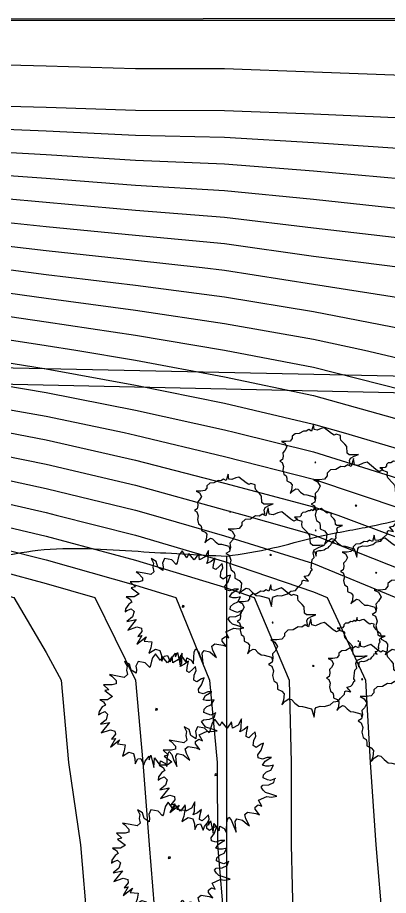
# Model space of a CAD drawing. Header units: millimetres. Extents: x 2699056 to 8562313, y 3604254 to 5198898.
# Drawn here: x 6967200 to 6989644, y 5020955 to 5074071 of the extents above; entities that cross this region are included whole.
import ezdxf

# ---------------------------------------------------------------- set-up
doc = ezdxf.new("R2010")
doc.units = ezdxf.units.MM
doc.header["$LTSCALE"] = 10
doc.header["$MEASUREMENT"] = 0
doc.layers.add('contour', color=254, linetype='Continuous')
doc.layers.add('zelen', color=69, linetype='Continuous')

# ---------------------------------------------------------------- blocks, each defined once
blk = doc.blocks.new('contour')
at = {"color": 9, "true_color": 0xc7c8ca}
for points in [[(383124, 155552), (388516, 155477), (393908, 155355), (399301, 155273), (404693, 154898), (410085, 154176), (413680, 153651), (415477, 153373), (420870, 152510), (426262, 151533), (431654, 150431), (437046, 149176), (438844, 148660), (442439, 147591), (447831, 145865), (453223, 143669), (458616, 141293), (463558, 138678), (464008, 137965), (466949, 133688), (469400, 129529)], [(383124, 156740), (388516, 156694), (393908, 156572), (399301, 156520), (404693, 156146), (410085, 155489), (415477, 154760), (420870, 153936), (422667, 153651), (426262, 153046), (431654, 152041), (437046, 150897), (442439, 149399), (445135, 148660), (447831, 147861), (453223, 145839), (458616, 143669), (464008, 140924), (468052, 138678), (469400, 136807)], [(383124, 157928), (388516, 157911), (393908, 157789), (399301, 157768), (404693, 157394), (410085, 156803), (415477, 156146), (420870, 155362), (426262, 154558), (431654, 153651), (437046, 152618), (442439, 151248), (447831, 149812), (451426, 148660), (453223, 148009), (458616, 145938), (463518, 143669), (464008, 143420), (469400, 140619)], [(383124, 159128), (388516, 159128), (393908, 159007), (399301, 159007), (404693, 158641), (410085, 158116), (415477, 157532), (420870, 156788), (426262, 156070), (431654, 155261), (437046, 154316), (440128, 153651), (442439, 153096), (447831, 151731), (453223, 150116), (457417, 148660), (458616, 148206), (464008, 145915), (468861, 143669), (469400, 143392)], [(383124, 160346), (388516, 160346), (393908, 160224), (399301, 160224), (404693, 159921), (410085, 159429), (415477, 158919), (417634, 158641), (420870, 158214), (426262, 157583), (431654, 156870), (437046, 155980), (442439, 154945), (447831, 153651), (453223, 152195), (458616, 150475), (463409, 148660), (464008, 148410), (469400, 146165)], [(383124, 161563), (388516, 161563), (393908, 161441), (399301, 161441), (404693, 161201), (410085, 160743), (415477, 160305), (420870, 159669), (426262, 159095), (430306, 158641), (431654, 158480), (437046, 157643), (442439, 156793), (447831, 155647), (453223, 154302), (455534, 153651), (458616, 152743), (464008, 151024), (469400, 148937)], [(351027, 173614), (356163, 168623), (361555, 165712), (366947, 163632), (372339, 162919), (377732, 162902), (383124, 162780), (388516, 162780), (393908, 162658), (399301, 162658), (404693, 162480), (410085, 162056), (415477, 161691), (420870, 161137), (426262, 160607), (431654, 160090), (437046, 159330), (442439, 158641), (447831, 157643), (453223, 156472), (458616, 155077), (464008, 153651), (469400, 151710)], [(383124, 163997), (388516, 163997), (393908, 163882), (399301, 163882), (404693, 163757), (406490, 163632), (410085, 163370), (415477, 163078), (420870, 162605), (426262, 162120), (431654, 161700), (437046, 161051), (442439, 160424), (447831, 159601), (453223, 158641), (458616, 157453), (464008, 156146), (469400, 154531)], [(356163, 173614), (361298, 168623), (361555, 168484), (366947, 166067), (372339, 165296), (377732, 165296), (383124, 165215), (388516, 165215), (393908, 165129), (399301, 165129), (404693, 165005), (410085, 164683), (415477, 164442), (420870, 164060), (426262, 163632), (431654, 163310), (437046, 162772), (442439, 162206), (447831, 161521), (453223, 160721), (458616, 159776), (464008, 158641), (469400, 157467)], [(358730, 173614), (361555, 170869), (363981, 168623), (366947, 167284), (372339, 166484), (377732, 166484), (383124, 166432), (388516, 166432), (393908, 166377), (399301, 166377), (404693, 166252), (410085, 165996), (415477, 165790), (420870, 165486), (426262, 165145), (431654, 164920), (437046, 164493), (442439, 164002), (446034, 163632), (447831, 163440), (453223, 162800), (458616, 162044), (464008, 161137), (469400, 160305)], [(361298, 173614), (361555, 173364), (366678, 168623), (366947, 168501), (372339, 167672), (377732, 167672), (383124, 167649), (388516, 167649), (393908, 167625), (399301, 167625), (404693, 167500), (410085, 167310), (415477, 167139), (420870, 166912), (426262, 166657), (431654, 166530), (437046, 166214), (442439, 165850), (447831, 165429), (453223, 164934), (458616, 164345), (464008, 163632), (469400, 163078)], [(363761, 173614), (366947, 170665), (372339, 169077), (377732, 169077), (383124, 169077), (388516, 169077), (393908, 169077), (399301, 169077), (404693, 168861), (410085, 168623), (415477, 168488), (420870, 168338), (426262, 168169), (431654, 168140), (437046, 167935), (442439, 167699), (447831, 167425), (453223, 167104), (458616, 166722), (464008, 166128), (469400, 165850)], [(366212, 173614), (366947, 172933), (372339, 171345), (377732, 171345), (383124, 171345), (388516, 171345), (393908, 171345), (399301, 171345), (404693, 171237), (410085, 171118), (415477, 170987), (420870, 170841), (426262, 170678), (431654, 170678), (437046, 170494), (442439, 170286), (447831, 170049), (453223, 169775), (458616, 169455), (464008, 168623), (469400, 168623)], [(372339, 173614), (377732, 173614), (383124, 173614), (388516, 173614), (393908, 173614), (399301, 173614), (404693, 173614), (410085, 173614), (415477, 173614), (420870, 173614), (426262, 173614), (431654, 173614), (437046, 173614), (442439, 173614), (447831, 173614), (453223, 173614), (458616, 173614), (464008, 173614), (469400, 173614)], [(383124, 154364), (388516, 154259), (393908, 154138), (399301, 154025), (404693, 153651), (410085, 152863), (415477, 151987), (420870, 151084), (426262, 150021), (431654, 148821), (432328, 148660), (437046, 147495), (442439, 145808), (447831, 143869), (448321, 143669), (453223, 141590), (458616, 138916), (459065, 138678), (462210, 133688), (464008, 129695), (464547, 128697), (467603, 123706), (469400, 121211)], [(383124, 153164), (388516, 153042), (393908, 152920), (399301, 152799), (404693, 152403), (410085, 151549), (415477, 150601), (420870, 149658), (425588, 148660), (426262, 148509), (431654, 147211), (437046, 145832), (442439, 144026), (443419, 143669), (447831, 141942), (453223, 139510), (454882, 138678), (457717, 133688), (458616, 131192), (459596, 128697), (461851, 123706), (464008, 119714)], [(383124, 151947), (388516, 151825), (393908, 151703), (399301, 151581), (404693, 151155), (410085, 150236), (415477, 149215), (418559, 148660), (420870, 148220), (426262, 146996), (431654, 145601), (437046, 144168), (438517, 143669), (442439, 142190), (447831, 140022), (450735, 138678), (453223, 133688), (454694, 128697), (456655, 123706), (458616, 119714)], [(383124, 150729), (388516, 150608), (393908, 150486), (399301, 150364), (404693, 149908), (410085, 148923), (411433, 148660), (415477, 147828), (420870, 146752), (426262, 145484), (431654, 143991), (432853, 143669), (437046, 142465), (442439, 140342), (446483, 138678), (447831, 135684), (448730, 133688), (450078, 128697), (451606, 123706), (453223, 118715)], [(383124, 149512), (388516, 149390), (393908, 149269), (399301, 149147), (404693, 148660), (410085, 147609), (415477, 146442), (420870, 145284), (426262, 143972), (427340, 143669), (431654, 142421), (437046, 140744), (442024, 138678), (442439, 137847), (444513, 133688), (445380, 128697), (446213, 123706), (447232, 118715)], [(383124, 148295), (388516, 148173), (393908, 148051), (399301, 147911), (404693, 147380), (410085, 146296), (415477, 145055), (420870, 143816), (421469, 143669), (426262, 142459), (431654, 140862), (437046, 139023), (437876, 138678), (440192, 133688), (440478, 128697), (440821, 123706), (441240, 118715)], [(383124, 147078), (388516, 146956), (393908, 146834), (399301, 146664), (404693, 146101), (410085, 144983), (415477, 143669), (420870, 142386), (426262, 140947), (431654, 139302), (433452, 138678), (435576, 133688), (435698, 128697), (435698, 123706), (435802, 118715)], [(383124, 145860), (388516, 145739), (393908, 145617), (399301, 145416), (404693, 144821), (410085, 143669), (415477, 142320), (420870, 140960), (426262, 139435), (428713, 138678), (430756, 133688), (431205, 128697), (431239, 123706), (431654, 118715)], [(383124, 144643), (388516, 144521), (393908, 144400), (399301, 144168), (403615, 143669), (404693, 143544), (410085, 142356), (415477, 140971), (420870, 139534), (423811, 138678), (426262, 133688), (426711, 128697), (427092, 123706), (427506, 118715)], [(383124, 143432), (388516, 143304), (393908, 143170), (399301, 142939), (404693, 142297), (410085, 141042), (415477, 139623), (418909, 138678), (420870, 135351), (421768, 133688), (422218, 128697), (422944, 123706), (423358, 118715), (423773, 113725), (424105, 108734), (424465, 103743), (425432, 98752), (426262, 93762), (427733, 88771), (429258, 83780), (431055, 78789), (431654, 77542), (433965, 73798)]]:
    blk.add_lwpolyline(points, dxfattribs=at)
blk = doc.blocks.new('*U30')
for points in [[(0, 1540.256), (-77.4954, 1428.4452), (-106.5784, 1341.501), (-135.636, 1217.295), (-155.0162, 1167.6126), (-280.9748, 1291.8186), (-474.7514, 1329.0804), (-532.892, 1204.8744), (-513.5118, 1105.5096), (-523.1892, 1006.1194), (-658.8506, 1093.089), (-707.2884, 1254.5568), (-842.9244, 1329.0804), (-775.1064, 1204.8744), (-794.4866, 1093.089), (-765.429, 968.8576), (-852.6272, 894.334), (-1036.701, 931.5958), (-1249.8832, 968.8576), (-1191.7426, 931.5958), (-1075.4614, 807.3898), (-1075.4614, 720.4456), (-1182.0398, 695.6044), (-1414.5768, 695.6044), (-1269.238, 558.9524), (-1385.5192, 534.1112), (-1172.3624, 372.6434), (-1307.9984, 285.6992), (-1521.1552, 285.6992), (-1414.5768, 223.5962), (-1366.139, 136.652), (-1453.3372, 86.9442), (-1540.5354, -37.2618), (-1550.2382, -124.206), (-1501.775, -86.9442), (-1385.5192, -37.2618), (-1307.9984, -111.7854), (-1346.7588, -260.8326), (-1501.775, -385.064), (-1249.8832, -335.3816), (-1482.3948, -621.0554), (-1230.503, -534.1112), (-1104.5444, -571.373), (-1094.8416, -658.3172), (-1201.42, -794.9692), (-1094.8416, -770.128), (-1230.503, -1006.1194), (-978.5858, -807.3898), (-1036.701, -919.1752), (-823.5442, -944.0164), (-852.6272, -1105.4842), (-901.065, -1254.5568), (-726.6686, -1142.746), (-600.71, -1180.0078), (-561.9496, -1316.6598), (-552.2722, -1465.707), (-484.4542, -1329.0804), (-397.2306, -1316.6598), (-319.7352, -1490.5482), (-280.9748, -1391.1834), (-174.3964, -1254.5568), (-174.3964, -1353.9216), (-125.9586, -1229.7156), (-48.4378, -1565.0718), (-29.0576, -1304.2392), (116.2812, -1502.9688), (135.6614, -1378.7628), (251.9172, -1440.8658), (310.0578, -1540.2306), (329.438, -1217.295), (377.8758, -1130.3254), (445.6938, -1204.8744), (494.157, -1341.501), (581.3552, -1540.2306), (552.2722, -1254.5568), (600.71, -1180.0078), (755.7516, -1217.295), (891.3876, -1329.0804), (939.8254, -1366.3422), (842.9498, -1180.0078), (813.8668, -1055.8018), (891.3876, -993.6988), (1114.2472, -1030.9606), (1211.1228, -1068.2224), (1094.867, -919.1752), (1094.867, -857.0722), (1182.0652, -794.9692), (1278.9408, -832.231), (1191.7426, -670.7378), (1414.6022, -571.373), (1540.5608, -583.7936), (1685.8996, -558.9524), (1521.1806, -509.27), (1375.8418, -459.5876), (1317.7012, -397.4846), (1259.5606, -310.515), (1308.0238, -260.8326), (1472.7174, -248.412), (1608.3788, -186.309), (1637.4364, -74.5236)], [(1647.1392, -74.5236), (1511.4778, -136.6266), (1433.9824, -111.7854), (1317.7012, -62.103), (1327.404, 24.8412), (1404.8994, 99.3648), (1521.1806, 149.0726), (1598.676, 285.6992), (1482.4202, 260.858), (1385.5192, 260.858), (1298.321, 285.6992), (1366.139, 397.4846), (1472.7174, 459.5876), (1540.5608, 496.8494), (1424.2796, 496.8494), (1298.321, 447.167), (1182.0652, 484.4288), (1172.3624, 571.3984), (1259.5606, 695.6044), (1327.404, 881.9134), (1259.5606, 857.0722), (1123.9246, 770.128), (1046.4038, 819.8104), (1056.1066, 956.437), (1114.2472, 1080.6684), (1094.867, 1192.4538), (1017.3462, 1117.9302), (920.4452, 1030.9606), (852.6272, 1068.2478), (862.33, 1167.6126), (901.0904, 1341.501), (794.512, 1254.5568), (678.2308, 1192.4538), (716.9912, 1291.8186), (726.6686, 1552.6766), (629.793, 1378.7628), (474.7768, 1291.8186), (455.3966, 1465.7324), (329.438, 1291.8186), (184.0992, 1465.7324), (135.6614, 1353.9216), (0, 1540.256)]]:
    blk.add_lwpolyline(points)
blk.add_lwpolyline([(9.7028, 49.6824), (0, 0), (48.4378, 12.4206), (58.1406, 37.2618)], close=True)
blk = doc.blocks.new('*U31')
for points in [[(0, 1540.256), (-77.4954, 1428.4452), (-106.5784, 1341.501), (-135.636, 1217.295), (-155.0162, 1167.6126), (-280.9748, 1291.8186), (-474.7514, 1329.0804), (-532.892, 1204.8744), (-513.5118, 1105.5096), (-523.1892, 1006.1194), (-658.8506, 1093.089), (-707.2884, 1254.5568), (-842.9244, 1329.0804), (-775.1064, 1204.8744), (-794.4866, 1093.089), (-765.429, 968.8576), (-852.6272, 894.334), (-1036.701, 931.5958), (-1249.8832, 968.8576), (-1191.7426, 931.5958), (-1075.4614, 807.3898), (-1075.4614, 720.4456), (-1182.0398, 695.6044), (-1414.5768, 695.6044), (-1269.238, 558.9524), (-1385.5192, 534.1112), (-1172.3624, 372.6434), (-1307.9984, 285.6992), (-1521.1552, 285.6992), (-1414.5768, 223.5962), (-1366.139, 136.652), (-1453.3372, 86.9442), (-1540.5354, -37.2618), (-1550.2382, -124.206), (-1501.775, -86.9442), (-1385.5192, -37.2618), (-1307.9984, -111.7854), (-1346.7588, -260.8326), (-1501.775, -385.064), (-1249.8832, -335.3816), (-1482.3948, -621.0554), (-1230.503, -534.1112), (-1104.5444, -571.373), (-1094.8416, -658.3172), (-1201.42, -794.9692), (-1094.8416, -770.128), (-1230.503, -1006.1194), (-978.5858, -807.3898), (-1036.701, -919.1752), (-823.5442, -944.0164), (-852.6272, -1105.4842), (-901.065, -1254.5568), (-726.6686, -1142.746), (-600.71, -1180.0078), (-561.9496, -1316.6598), (-552.2722, -1465.707), (-484.4542, -1329.0804), (-397.2306, -1316.6598), (-319.7352, -1490.5482), (-280.9748, -1391.1834), (-174.3964, -1254.5568), (-174.3964, -1353.9216), (-125.9586, -1229.7156), (-48.4378, -1565.0718), (-29.0576, -1304.2392), (116.2812, -1502.9688), (135.6614, -1378.7628), (251.9172, -1440.8658), (310.0578, -1540.2306), (329.438, -1217.295), (377.8758, -1130.3254), (445.6938, -1204.8744), (494.157, -1341.501), (581.3552, -1540.2306), (552.2722, -1254.5568), (600.71, -1180.0078), (755.7516, -1217.295), (891.3876, -1329.0804), (939.8254, -1366.3422), (842.9498, -1180.0078), (813.8668, -1055.8018), (891.3876, -993.6988), (1114.2472, -1030.9606), (1211.1228, -1068.2224), (1094.867, -919.1752), (1094.867, -857.0722), (1182.0652, -794.9692), (1278.9408, -832.231), (1191.7426, -670.7378), (1414.6022, -571.373), (1540.5608, -583.7936), (1685.8996, -558.9524), (1521.1806, -509.27), (1375.8418, -459.5876), (1317.7012, -397.4846), (1259.5606, -310.515), (1308.0238, -260.8326), (1472.7174, -248.412), (1608.3788, -186.309), (1637.4364, -74.5236)], [(1647.1392, -74.5236), (1511.4778, -136.6266), (1433.9824, -111.7854), (1317.7012, -62.103), (1327.404, 24.8412), (1404.8994, 99.3648), (1521.1806, 149.0726), (1598.676, 285.6992), (1482.4202, 260.858), (1385.5192, 260.858), (1298.321, 285.6992), (1366.139, 397.4846), (1472.7174, 459.5876), (1540.5608, 496.8494), (1424.2796, 496.8494), (1298.321, 447.167), (1182.0652, 484.4288), (1172.3624, 571.3984), (1259.5606, 695.6044), (1327.404, 881.9134), (1259.5606, 857.0722), (1123.9246, 770.128), (1046.4038, 819.8104), (1056.1066, 956.437), (1114.2472, 1080.6684), (1094.867, 1192.4538), (1017.3462, 1117.9302), (920.4452, 1030.9606), (852.6272, 1068.2478), (862.33, 1167.6126), (901.0904, 1341.501), (794.512, 1254.5568), (678.2308, 1192.4538), (716.9912, 1291.8186), (726.6686, 1552.6766), (629.793, 1378.7628), (474.7768, 1291.8186), (455.3966, 1465.7324), (329.438, 1291.8186), (184.0992, 1465.7324), (135.6614, 1353.9216), (0, 1540.256)]]:
    blk.add_lwpolyline(points)
blk.add_lwpolyline([(9.7028, 49.6824), (0, 0), (48.4378, 12.4206), (58.1406, 37.2618)], close=True)
blk = doc.blocks.new('*U32')
for points in [[(0, 1540.256), (-77.4954, 1428.4452), (-106.5784, 1341.501), (-135.636, 1217.295), (-155.0162, 1167.6126), (-280.9748, 1291.8186), (-474.7514, 1329.0804), (-532.892, 1204.8744), (-513.5118, 1105.5096), (-523.1892, 1006.1194), (-658.8506, 1093.089), (-707.2884, 1254.5568), (-842.9244, 1329.0804), (-775.1064, 1204.8744), (-794.4866, 1093.089), (-765.429, 968.8576), (-852.6272, 894.334), (-1036.701, 931.5958), (-1249.8832, 968.8576), (-1191.7426, 931.5958), (-1075.4614, 807.3898), (-1075.4614, 720.4456), (-1182.0398, 695.6044), (-1414.5768, 695.6044), (-1269.238, 558.9524), (-1385.5192, 534.1112), (-1172.3624, 372.6434), (-1307.9984, 285.6992), (-1521.1552, 285.6992), (-1414.5768, 223.5962), (-1366.139, 136.652), (-1453.3372, 86.9442), (-1540.5354, -37.2618), (-1550.2382, -124.206), (-1501.775, -86.9442), (-1385.5192, -37.2618), (-1307.9984, -111.7854), (-1346.7588, -260.8326), (-1501.775, -385.064), (-1249.8832, -335.3816), (-1482.3948, -621.0554), (-1230.503, -534.1112), (-1104.5444, -571.373), (-1094.8416, -658.3172), (-1201.42, -794.9692), (-1094.8416, -770.128), (-1230.503, -1006.1194), (-978.5858, -807.3898), (-1036.701, -919.1752), (-823.5442, -944.0164), (-852.6272, -1105.4842), (-901.065, -1254.5568), (-726.6686, -1142.746), (-600.71, -1180.0078), (-561.9496, -1316.6598), (-552.2722, -1465.707), (-484.4542, -1329.0804), (-397.2306, -1316.6598), (-319.7352, -1490.5482), (-280.9748, -1391.1834), (-174.3964, -1254.5568), (-174.3964, -1353.9216), (-125.9586, -1229.7156), (-48.4378, -1565.0718), (-29.0576, -1304.2392), (116.2812, -1502.9688), (135.6614, -1378.7628), (251.9172, -1440.8658), (310.0578, -1540.2306), (329.438, -1217.295), (377.8758, -1130.3254), (445.6938, -1204.8744), (494.157, -1341.501), (581.3552, -1540.2306), (552.2722, -1254.5568), (600.71, -1180.0078), (755.7516, -1217.295), (891.3876, -1329.0804), (939.8254, -1366.3422), (842.9498, -1180.0078), (813.8668, -1055.8018), (891.3876, -993.6988), (1114.2472, -1030.9606), (1211.1228, -1068.2224), (1094.867, -919.1752), (1094.867, -857.0722), (1182.0652, -794.9692), (1278.9408, -832.231), (1191.7426, -670.7378), (1414.6022, -571.373), (1540.5608, -583.7936), (1685.8996, -558.9524), (1521.1806, -509.27), (1375.8418, -459.5876), (1317.7012, -397.4846), (1259.5606, -310.515), (1308.0238, -260.8326), (1472.7174, -248.412), (1608.3788, -186.309), (1637.4364, -74.5236)], [(1647.1392, -74.5236), (1511.4778, -136.6266), (1433.9824, -111.7854), (1317.7012, -62.103), (1327.404, 24.8412), (1404.8994, 99.3648), (1521.1806, 149.0726), (1598.676, 285.6992), (1482.4202, 260.858), (1385.5192, 260.858), (1298.321, 285.6992), (1366.139, 397.4846), (1472.7174, 459.5876), (1540.5608, 496.8494), (1424.2796, 496.8494), (1298.321, 447.167), (1182.0652, 484.4288), (1172.3624, 571.3984), (1259.5606, 695.6044), (1327.404, 881.9134), (1259.5606, 857.0722), (1123.9246, 770.128), (1046.4038, 819.8104), (1056.1066, 956.437), (1114.2472, 1080.6684), (1094.867, 1192.4538), (1017.3462, 1117.9302), (920.4452, 1030.9606), (852.6272, 1068.2478), (862.33, 1167.6126), (901.0904, 1341.501), (794.512, 1254.5568), (678.2308, 1192.4538), (716.9912, 1291.8186), (726.6686, 1552.6766), (629.793, 1378.7628), (474.7768, 1291.8186), (455.3966, 1465.7324), (329.438, 1291.8186), (184.0992, 1465.7324), (135.6614, 1353.9216), (0, 1540.256)]]:
    blk.add_lwpolyline(points)
blk.add_lwpolyline([(9.7028, 49.6824), (0, 0), (48.4378, 12.4206), (58.1406, 37.2618)], close=True)
blk = doc.blocks.new('*U33')
for points in [[(0, 1540.256), (-77.4954, 1428.4452), (-106.5784, 1341.501), (-135.636, 1217.295), (-155.0162, 1167.6126), (-280.9748, 1291.8186), (-474.7514, 1329.0804), (-532.892, 1204.8744), (-513.5118, 1105.5096), (-523.1892, 1006.1194), (-658.8506, 1093.089), (-707.2884, 1254.5568), (-842.9244, 1329.0804), (-775.1064, 1204.8744), (-794.4866, 1093.089), (-765.429, 968.8576), (-852.6272, 894.334), (-1036.701, 931.5958), (-1249.8832, 968.8576), (-1191.7426, 931.5958), (-1075.4614, 807.3898), (-1075.4614, 720.4456), (-1182.0398, 695.6044), (-1414.5768, 695.6044), (-1269.238, 558.9524), (-1385.5192, 534.1112), (-1172.3624, 372.6434), (-1307.9984, 285.6992), (-1521.1552, 285.6992), (-1414.5768, 223.5962), (-1366.139, 136.652), (-1453.3372, 86.9442), (-1540.5354, -37.2618), (-1550.2382, -124.206), (-1501.775, -86.9442), (-1385.5192, -37.2618), (-1307.9984, -111.7854), (-1346.7588, -260.8326), (-1501.775, -385.064), (-1249.8832, -335.3816), (-1482.3948, -621.0554), (-1230.503, -534.1112), (-1104.5444, -571.373), (-1094.8416, -658.3172), (-1201.42, -794.9692), (-1094.8416, -770.128), (-1230.503, -1006.1194), (-978.5858, -807.3898), (-1036.701, -919.1752), (-823.5442, -944.0164), (-852.6272, -1105.4842), (-901.065, -1254.5568), (-726.6686, -1142.746), (-600.71, -1180.0078), (-561.9496, -1316.6598), (-552.2722, -1465.707), (-484.4542, -1329.0804), (-397.2306, -1316.6598), (-319.7352, -1490.5482), (-280.9748, -1391.1834), (-174.3964, -1254.5568), (-174.3964, -1353.9216), (-125.9586, -1229.7156), (-48.4378, -1565.0718), (-29.0576, -1304.2392), (116.2812, -1502.9688), (135.6614, -1378.7628), (251.9172, -1440.8658), (310.0578, -1540.2306), (329.438, -1217.295), (377.8758, -1130.3254), (445.6938, -1204.8744), (494.157, -1341.501), (581.3552, -1540.2306), (552.2722, -1254.5568), (600.71, -1180.0078), (755.7516, -1217.295), (891.3876, -1329.0804), (939.8254, -1366.3422), (842.9498, -1180.0078), (813.8668, -1055.8018), (891.3876, -993.6988), (1114.2472, -1030.9606), (1211.1228, -1068.2224), (1094.867, -919.1752), (1094.867, -857.0722), (1182.0652, -794.9692), (1278.9408, -832.231), (1191.7426, -670.7378), (1414.6022, -571.373), (1540.5608, -583.7936), (1685.8996, -558.9524), (1521.1806, -509.27), (1375.8418, -459.5876), (1317.7012, -397.4846), (1259.5606, -310.515), (1308.0238, -260.8326), (1472.7174, -248.412), (1608.3788, -186.309), (1637.4364, -74.5236)], [(1647.1392, -74.5236), (1511.4778, -136.6266), (1433.9824, -111.7854), (1317.7012, -62.103), (1327.404, 24.8412), (1404.8994, 99.3648), (1521.1806, 149.0726), (1598.676, 285.6992), (1482.4202, 260.858), (1385.5192, 260.858), (1298.321, 285.6992), (1366.139, 397.4846), (1472.7174, 459.5876), (1540.5608, 496.8494), (1424.2796, 496.8494), (1298.321, 447.167), (1182.0652, 484.4288), (1172.3624, 571.3984), (1259.5606, 695.6044), (1327.404, 881.9134), (1259.5606, 857.0722), (1123.9246, 770.128), (1046.4038, 819.8104), (1056.1066, 956.437), (1114.2472, 1080.6684), (1094.867, 1192.4538), (1017.3462, 1117.9302), (920.4452, 1030.9606), (852.6272, 1068.2478), (862.33, 1167.6126), (901.0904, 1341.501), (794.512, 1254.5568), (678.2308, 1192.4538), (716.9912, 1291.8186), (726.6686, 1552.6766), (629.793, 1378.7628), (474.7768, 1291.8186), (455.3966, 1465.7324), (329.438, 1291.8186), (184.0992, 1465.7324), (135.6614, 1353.9216), (0, 1540.256)]]:
    blk.add_lwpolyline(points)
blk.add_lwpolyline([(9.7028, 49.6824), (0, 0), (48.4378, 12.4206), (58.1406, 37.2618)], close=True)
blk = doc.blocks.new('Clump of Trees or Bushes - plan')
for points in [[(-10.993, 56.487), (-9.228, 58.426), (-10.144, 63.512), (-8.923, 67.033), (-3.43, 69.772), (2.673, 72.119), (-2.82, 71.728), (-10.449, 71.728), (-13.195, 74.075), (-13.806, 83.073), (-16.857, 86.594), (-22.045, 92.071), (-22.961, 94.81), (-22.656, 98.722), (-28.759, 100.678), (-31.811, 99.113), (-35.472, 101.461), (-45.543, 109.676), (-49.815, 108.503), (-55.308, 106.155), (-59.58, 106.938), (-60.801, 113.98), (-63.242, 104.982), (-67.209, 106.938), (-70.872, 104.59), (-74.839, 104.982), (-80.637, 101.461), (-86.435, 101.069), (-90.402, 97.548), (-90.402, 94.419), (-93.454, 90.898), (-98.947, 90.115), (-105.66, 90.115), (-101.083, 87.768), (-98.031, 82.682), (-100.778, 77.596), (-103.829, 74.466), (-103.219, 69.772), (-104.134, 65.077), (-108.102, 62.73), (-104.439, 60.774), (-102.609, 55.297), (-103.829, 50.211), (-102.303, 44.342), (-98.947, 41.995), (-98.031, 38.865), (-98.031, 34.953), (-93.148, 32.606), (-90.707, 29.476), (-91.317, 22.434), (-93.454, 17.348), (-89.487, 21.26), (-85.519, 23.999), (-82.468, 23.216), (-78.806, 19.304), (-74.228, 15.783), (-69.956, 15.392), (-59.886, 12.653), (-58.254, 7.074)], [(59.448, 5.262), (60.936, 4.858), (62.652, -1.011), (63.415, 4.858), (64.178, 5.836), (66.848, 6.814), (69.709, 6.569), (73.905, 7.792), (76.385, 9.748), (79.627, 10.237), (81.153, 12.438), (84.014, 15.127), (84.205, 17.084), (85.158, 17.573), (88.591, 16.839), (85.73, 20.262), (88.591, 20.751), (89.545, 21.974), (90.689, 24.174), (91.452, 24.663), (90.499, 25.886), (91.261, 31.999), (92.596, 33.466), (92.024, 36.645), (92.787, 38.845), (96.22, 40.557), (100.035, 42.024), (96.602, 41.779), (91.834, 41.779), (90.117, 43.246), (89.736, 48.871), (87.828, 51.071), (84.586, 54.494), (84.014, 56.206), (84.205, 58.651), (80.39, 59.873), (78.483, 58.895), (76.194, 60.362), (69.9, 65.497), (67.23, 64.764), (63.797, 63.297), (61.126, 63.786), (60.364, 68.187), (58.838, 62.563), (56.358, 63.786), (54.07, 62.319), (51.59, 62.563), (47.966, 60.362), (44.343, 60.118), (41.863, 57.917), (41.863, 55.961), (39.956, 53.761), (36.523, 53.272), (32.327, 53.272), (35.187, 51.805), (36.641, 49.381)]]:
    blk.add_lwpolyline(points)
for points in [[(-4.577, 66.508), (-7.629, 55.261), (-12.588, 57.706), (-17.166, 54.772), (-22.125, 55.261), (-29.372, 50.86), (-36.62, 50.371), (-41.579, 45.969), (-41.579, 42.057), (-45.393, 37.656), (-52.259, 36.678), (-60.651, 36.678), (-54.93, 33.743), (-51.115, 27.386), (-54.548, 21.029), (-58.363, 17.116), (-57.6, 11.248), (-58.744, 5.38), (-63.703, 2.446), (-59.126, 0), (-56.837, -6.846), (-58.363, -13.203), (-56.455, -20.539), (-52.259, -23.473), (-51.115, -27.385), (-51.115, -32.275), (-45.012, -35.21), (-41.96, -39.122), (-42.723, -47.924), (-45.393, -54.282), (-40.434, -49.391), (-35.475, -45.968), (-31.661, -46.946), (-27.083, -51.837), (-21.362, -56.238), (-16.021, -56.727), (-3.433, -60.15), (0, -71.887), (1.526, -60.15), (3.052, -58.194), (8.392, -56.238), (14.114, -56.727), (22.506, -54.282), (27.465, -50.369), (33.949, -49.391), (37.001, -44.99), (42.723, -39.611), (43.104, -35.699), (45.012, -34.721), (51.878, -36.188), (46.156, -29.341), (51.878, -28.363), (53.785, -25.918), (56.074, -21.517), (57.6, -20.539), (55.692, -18.094), (57.218, -5.868), (59.888, -2.934), (58.744, 3.424), (60.27, 7.825), (67.136, 11.248), (74.765, 14.182), (67.899, 13.693), (58.363, 13.693), (54.93, 16.627), (54.167, 27.875), (50.352, 32.276), (43.867, 39.123), (42.723, 42.546), (43.104, 47.436), (35.475, 49.882), (31.661, 47.925), (27.083, 50.86), (14.495, 61.129), (9.155, 59.662), (2.289, 56.728), (-3.052, 57.706)], [(-58.055, 61.947), (-58.97, 60.774), (-57.139, 60.774)], [(62.08, 35.667), (61.508, 34.933), (62.652, 34.933)], [(-1.144, 1.468), (-2.289, 0), (0, 0)]]:
    blk.add_lwpolyline(points, close=True)

msp = doc.modelspace()

# ---------------------------------------------------------------- linework, layer by layer
for p, q in [((6847022, 5073746), (7009030, 5074071)), ((7018614, 5051750), (6854282, 5055299)), ((7017614, 5050772), (6854544, 5054289)), ((6979858, 5000123), (6979858, 5041482))]:
    msp.add_line(p, q)
msp.add_open_spline([(6979858, 5041482), (6980792, 5041625), (6982603, 5041902), (6985346, 5042725), (6989000, 5043305), (6992595, 5044290), (6996561, 5045039), (7001393, 5047508), (7005877, 5047872), (7009030, 5048128)], degree=3, knots=[0, 0, 0, 0, 2832.08683, 5491.115429, 8569.422143, 13911.505788, 16677.793101, 20627.420801, 29985.788016, 29985.788016, 29985.788016, 29985.788016])
msp.add_spline([(6895750, 5041482), (6898165, 5041138), (6900609, 5041216), (6902692, 5041451), (6905637, 5041357), (6908127, 5041545), (6912901, 5041424), (6915567, 5041482), (6916794, 5041482), (6919183, 5041472), (6923307, 5042098), (6927807, 5041113), (6932610, 5041694), (6937210, 5041618), (6940445, 5041482), (6942461, 5041482), (6950193, 5041259), (6954183, 5041482), (6963188, 5041000), (6968425, 5041840), (6974502, 5041776), (6979858, 5041482)], degree=3)

# ---------------------------------------------------------------- block references
at = {"layer": 'contour', "lineweight": 5}
msp.add_blockref('contour', (6548068, 4900302), dxfattribs=at)
at = {"layer": 'zelen'}
for name, p, xscale, yscale, zscale in [('Clump of Trees or Bushes - plan', (6987723, 5044528), 43.11638107232748, 43.11638107232748, 43.11638107232748), ('Clump of Trees or Bushes - plan', (6982560, 5041536), 43.11638107232748, 43.11638107232748, 43.11638107232748), ('Clump of Trees or Bushes - plan', (6991403, 5037845), 43.11638107232748, 43.11638107232748, 43.11638107232748), ('*U33', (6977152, 5038387), 2.218021895684851, 2.218021895697659, 2.218021895684851), ('Clump of Trees or Bushes - plan', (6985141, 5034831), 43.11638107232748, 43.11638107232748, 43.11638107232748), ('Clump of Trees or Bushes - plan', (6990549, 5031405), 43.11638107232748, 43.11638107232748, 43.11638107232748), ('*U32', (6975546, 5032164, -161333456), 2.218021895684851, 2.218021895697659, 2.218021895684851), ('*U31', (6979146, 5028204), 2.218021895684851, 2.218021895697659, 2.218021895684851), ('*U30', (6976324, 5023180), 2.218021895684851, 2.218021895697659, 2.218021895684851)]:
    msp.add_blockref(name, p, dxfattribs=dict(at, xscale=xscale, yscale=yscale, zscale=zscale))

doc.saveas('drawing.dxf')
